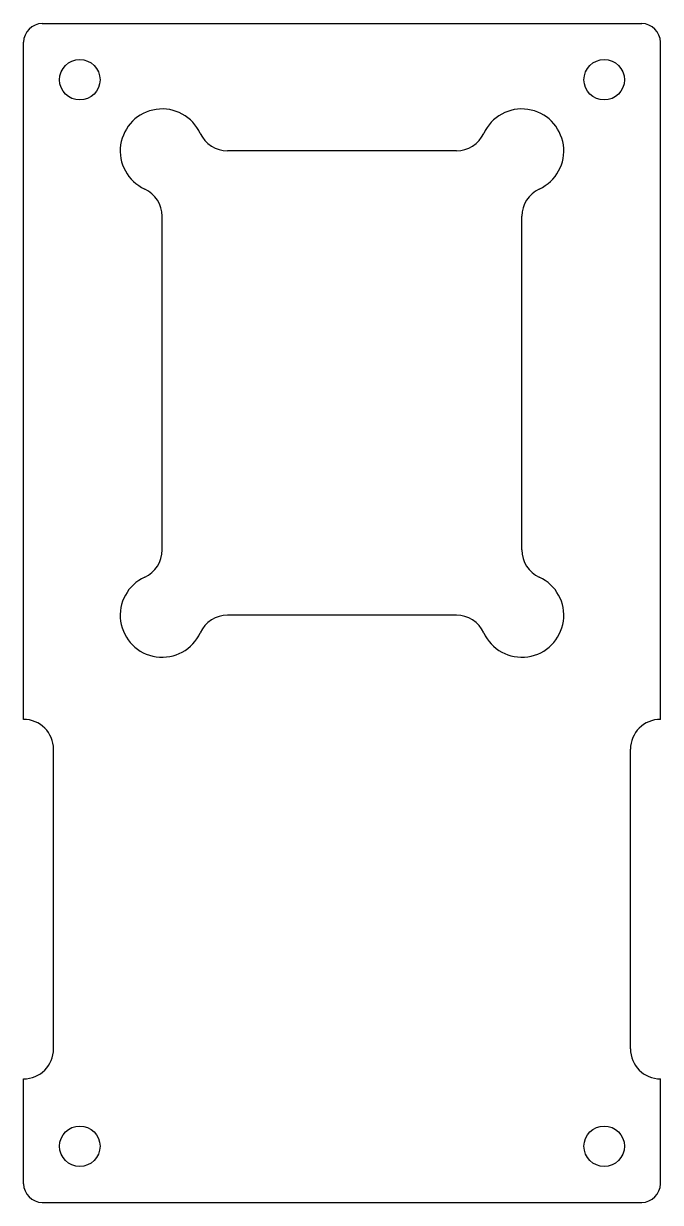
# Model space of a CAD drawing. Extents: x 100 to 142.5, y -77.4 to 1.3.
import ezdxf

# ---------------------------------------------------------------- set-up
doc = ezdxf.new("R2010")
doc.units = 0
doc.layers.add('VISIBLE', color=7, linetype='CONTINUOUS')

msp = doc.modelspace()

# ---------------------------------------------------------------- linework, layer by layer
at = {"layer": 'VISIBLE'}
for p, q in [((101.25, 1.25), (141.25, 1.25)), ((100, -45.2), (100, 0)), ((142.5, -45.2), (142.5, 0)), ((128.887, -7.25), (113.613, -7.25)), ((109.25, -33.887), (109.25, -11.613)), ((133.25, -33.887), (133.25, -11.613)), ((128.887, -38.25), (113.613, -38.25)), ((102, -67.2), (102, -47.2)), ((140.5, -67.2), (140.5, -47.2)), ((100, -76.2), (100, -69.2)), ((142.5, -76.2), (142.5, -69.2)), ((101.25, -77.45), (141.25, -77.45))]:
    msp.add_line(p, q, dxfattribs=at)
for centre in [(103.75, -2.5), (138.75, -2.5), (103.75, -73.7), (138.75, -73.7)]:
    msp.add_circle(centre, 1.35, dxfattribs=at)
for centre, radius, start, end in [((101.25, 0), 1.25, 90, 180), ((141.25, 0), 1.25, 0, 90), ((109.25, -7.25), 2.8, 24.62432, 245.37568), ((133.25, -7.25), 2.8, 294.62432, 155.37568), ((113.613, -5.25), 2, 204.62432, 270), ((128.887, -5.25), 2, 270, 335.37568), ((107.25, -11.613), 2, 0, 65.37568), ((135.25, -11.613), 2, 114.62432, 180), ((107.25, -33.887), 2, 294.62432, 0), ((135.25, -33.887), 2, 180, 245.37568), ((109.25, -38.25), 2.8, 114.62432, 335.37568), ((133.25, -38.25), 2.8, 204.62432, 65.37568), ((113.613, -40.25), 2, 90, 155.37568), ((128.887, -40.25), 2, 24.62432, 90), ((100, -47.2), 2, 0, 90), ((142.5, -47.2), 2, 90, 180), ((100, -67.2), 2, 270, 0), ((142.5, -67.2), 2, 180, 270), ((101.25, -76.2), 1.25, 180, 270), ((141.25, -76.2), 1.25, 270, 0)]:
    msp.add_arc(centre, radius, start, end, dxfattribs=at)

doc.saveas('drawing.dxf')
